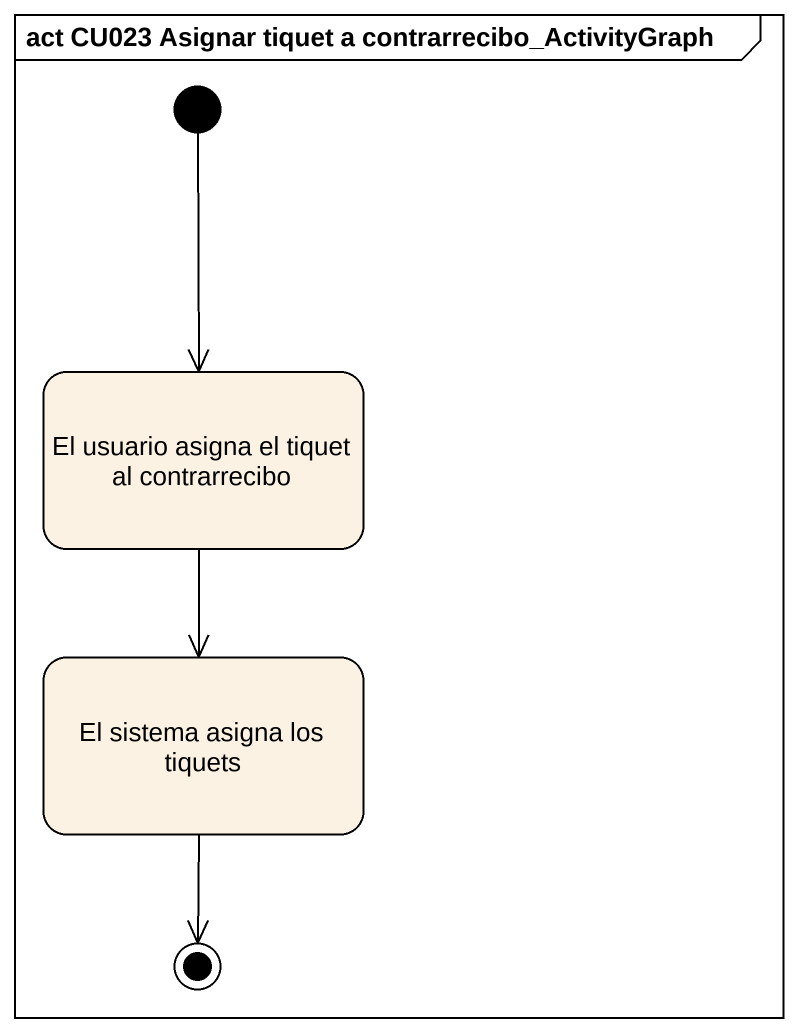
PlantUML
@startuml
mainframe act CU023 Asignar tiquet a contrarrecibo_ActivityGraph
hide empty description
state "El usuario asigna el tiquet al contrarrecibo" as El_usuario_asigna_el_tiquet
state "El sistema asigna los tiquets" as El_sistema_asigna_los
[*] --> El_usuario_asigna_el_tiquet
El_usuario_asigna_el_tiquet --> El_sistema_asigna_los
El_sistema_asigna_los --> [*]
@enduml
